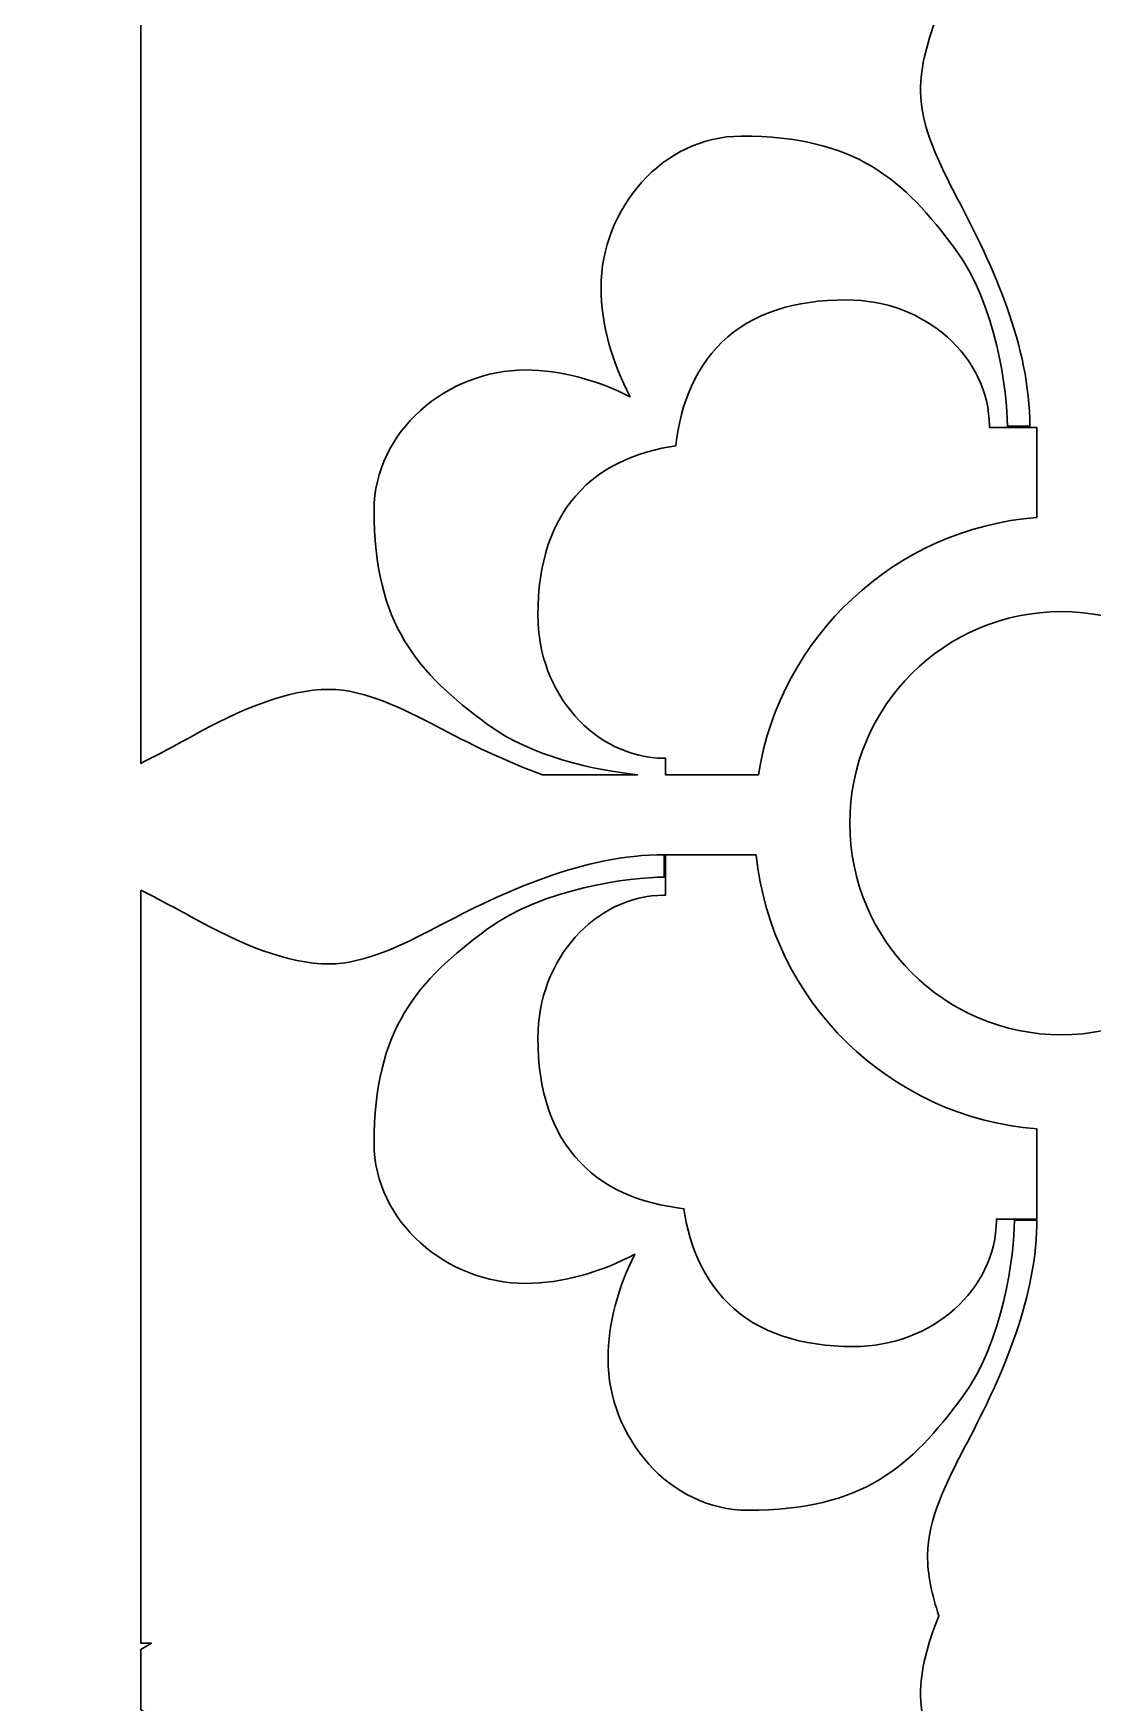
# Model space of a CAD drawing. Header units: centimetres. Extents: x 14.5 to 20.6, y -2.7 to 9.
# Drawn here: x 19.185 to 19.803, y 1.158 to 2.133 of the extents above; entities that cross this region are included whole.
import ezdxf

# ---------------------------------------------------------------- set-up
doc = ezdxf.new("R2010")
doc.units = ezdxf.units.CM
doc.header["$MEASUREMENT"] = 0
doc.layers.add('layer 1', color=7, linetype='Continuous')

msp = doc.modelspace()

# ---------------------------------------------------------------- linework, layer by layer
at = {"layer": 'layer 1', "color": 250, "lineweight": 30}
for points, knots in [([(14.53548, -2.70131), (14.53548, -2.70131), (14.53548, 9.00077), (14.53548, 9.00077), (14.53548, 9.00077), (14.53548, 9.00077), (20.59893, 9.00077), (20.59893, 9.00077), (20.59893, 9.00077), (20.59893, 9.00077), (20.59893, -2.70131), (20.59893, -2.70131), (20.59893, -2.70131), (20.59893, -2.70131), (14.53548, -2.70131), (14.53548, -2.70131)], [0, 0, 0, 0, 0.2, 0.2, 0.2, 0.2, 0.4, 0.4, 0.4, 0.4, 0.6, 0.6, 0.6, 0.6, 1, 1, 1, 1]), ([(19.24764, 2.56874), (19.24764, 2.56874), (19.24764, 1.70647), (19.24764, 1.70647), (19.24764, 1.70647), (19.25817, 1.71193), (19.268, 1.71718), (19.27659, 1.72184), (19.27659, 1.72184), (19.30602, 1.73821), (19.333, 1.74965), (19.35754, 1.74965), (19.35754, 1.74965), (19.37799, 1.74965), (19.40089, 1.73821), (19.4197, 1.72838), (19.4197, 1.72838), (19.43915, 1.71806), (19.46014, 1.70774), (19.48192, 1.69985), (19.48192, 1.69985), (19.48192, 1.69985), (19.53742, 1.69985), (19.53742, 1.69985), (19.53742, 1.69985), (19.51314, 1.70233), (19.47533, 1.71033), (19.44996, 1.72921), (19.44996, 1.72921), (19.40906, 1.75946), (19.38372, 1.78726), (19.38372, 1.85434), (19.38372, 1.85434), (19.38372, 1.90013), (19.42623, 1.93611), (19.47204, 1.93611), (19.47204, 1.93611), (19.49276, 1.93611), (19.51416, 1.93008), (19.53312, 1.92052), (19.53312, 1.92052), (19.52276, 1.94013), (19.51613, 1.96258), (19.51613, 1.98429), (19.51613, 1.98429), (19.51613, 2.0301), (19.55211, 2.07261), (19.59791, 2.07261), (19.59791, 2.07261), (19.66498, 2.07261), (19.69278, 2.04727), (19.72303, 2.00637), (19.72303, 2.00637), (19.74675, 1.97449), (19.7533, 1.92296), (19.7533, 1.90333), (19.7533, 1.90333), (19.7533, 1.90333), (19.76638, 1.90333), (19.76638, 1.90333), (19.76638, 1.90333), (19.76638, 1.94995), (19.74512, 1.99656), (19.72385, 2.03663), (19.72385, 2.03663), (19.71403, 2.05544), (19.70259, 2.07834), (19.70259, 2.09879), (19.70259, 2.09879), (19.70259, 2.11335), (19.70662, 2.12878), (19.71332, 2.14506), (19.71332, 2.14506), (19.7091, 2.1574), (19.70668, 2.16922), (19.70668, 2.18051), (19.70668, 2.18051), (19.70668, 2.20096), (19.71812, 2.22386), (19.72795, 2.24267), (19.72795, 2.24267), (19.74878, 2.28193), (19.7696, 2.32745), (19.77044, 2.37312), (19.77044, 2.37312), (19.77044, 2.37312), (19.77044, 2.37598), (19.77044, 2.37598), (19.77044, 2.37598), (19.77044, 2.37598), (19.75739, 2.37598), (19.75739, 2.37598), (19.75739, 2.37598), (19.75739, 2.35634), (19.75084, 2.30481), (19.72712, 2.27293), (19.72712, 2.27293), (19.69687, 2.23203), (19.66907, 2.20669), (19.602, 2.20669), (19.602, 2.20669), (19.5562, 2.20669), (19.52022, 2.2492), (19.52022, 2.29501), (19.52022, 2.29501), (19.52022, 2.31574), (19.52625, 2.33713), (19.53581, 2.35609), (19.53581, 2.35609), (19.5162, 2.34573), (19.49375, 2.33911), (19.47204, 2.33911), (19.47204, 2.33911), (19.42623, 2.33911), (19.38372, 2.37508), (19.38372, 2.42088), (19.38372, 2.42088), (19.38372, 2.48796), (19.40906, 2.51575), (19.44996, 2.54601), (19.44996, 2.54601), (19.48184, 2.56973), (19.53337, 2.57627), (19.553, 2.57627), (19.553, 2.57627), (19.553, 2.57627), (19.553, 2.58936), (19.553, 2.58936), (19.553, 2.58936), (19.50638, 2.58936), (19.45977, 2.56809), (19.4197, 2.54682), (19.4197, 2.54682), (19.40089, 2.53701), (19.37799, 2.52556), (19.35754, 2.52556), (19.35754, 2.52556), (19.333, 2.52556), (19.30602, 2.53701), (19.27659, 2.55337), (19.27659, 2.55337), (19.268, 2.55803), (19.25817, 2.56327), (19.24764, 2.56874)], [0, 0, 0, 0, 0.027027, 0.027027, 0.027027, 0.027027, 0.054054, 0.054054, 0.054054, 0.054054, 0.081081, 0.081081, 0.081081, 0.081081, 0.108108, 0.108108, 0.108108, 0.108108, 0.135135, 0.135135, 0.135135, 0.135135, 0.162162, 0.162162, 0.162162, 0.162162, 0.189189, 0.189189, 0.189189, 0.189189, 0.216216, 0.216216, 0.216216, 0.216216, 0.243243, 0.243243, 0.243243, 0.243243, 0.27027, 0.27027, 0.27027, 0.27027, 0.297297, 0.297297, 0.297297, 0.297297, 0.324324, 0.324324, 0.324324, 0.324324, 0.351351, 0.351351, 0.351351, 0.351351, 0.378378, 0.378378, 0.378378, 0.378378, 0.405405, 0.405405, 0.405405, 0.405405, 0.432432, 0.432432, 0.432432, 0.432432, 0.459459, 0.459459, 0.459459, 0.459459, 0.486486, 0.486486, 0.486486, 0.486486, 0.513514, 0.513514, 0.513514, 0.513514, 0.540541, 0.540541, 0.540541, 0.540541, 0.567568, 0.567568, 0.567568, 0.567568, 0.594595, 0.594595, 0.594595, 0.594595, 0.621622, 0.621622, 0.621622, 0.621622, 0.648649, 0.648649, 0.648649, 0.648649, 0.675676, 0.675676, 0.675676, 0.675676, 0.702703, 0.702703, 0.702703, 0.702703, 0.72973, 0.72973, 0.72973, 0.72973, 0.756757, 0.756757, 0.756757, 0.756757, 0.783784, 0.783784, 0.783784, 0.783784, 0.810811, 0.810811, 0.810811, 0.810811, 0.837838, 0.837838, 0.837838, 0.837838, 0.864865, 0.864865, 0.864865, 0.864865, 0.891892, 0.891892, 0.891892, 0.891892, 0.918919, 0.918919, 0.918919, 0.918919, 0.945946, 0.945946, 0.945946, 0.945946, 1, 1, 1, 1]), ([(19.55372, 1.69985), (19.55372, 1.69985), (19.60797, 1.69985), (19.60797, 1.69985), (19.60797, 1.69985), (19.62081, 1.78066), (19.68771, 1.84347), (19.77044, 1.85003), (19.77044, 1.85003), (19.77044, 1.85003), (19.77044, 1.90262), (19.77044, 1.90262), (19.77044, 1.90262), (19.77044, 1.90262), (19.74276, 1.90262), (19.74276, 1.90262), (19.74276, 1.90262), (19.74276, 1.90262), (19.74276, 1.90362), (19.74276, 1.90362), (19.74276, 1.90362), (19.74276, 1.90362), (19.74265, 1.90707), (19.74265, 1.90707), (19.74265, 1.90707), (19.74265, 1.90707), (19.74232, 1.91078), (19.74232, 1.91078), (19.74232, 1.91078), (19.74232, 1.91078), (19.74177, 1.91444), (19.74177, 1.91444), (19.74177, 1.91444), (19.74177, 1.91444), (19.74101, 1.91806), (19.74101, 1.91806), (19.74101, 1.91806), (19.74101, 1.91806), (19.74006, 1.92161), (19.74006, 1.92161), (19.74006, 1.92161), (19.74006, 1.92161), (19.73891, 1.9251), (19.73891, 1.9251), (19.73891, 1.9251), (19.73891, 1.9251), (19.73758, 1.92852), (19.73758, 1.92852), (19.73758, 1.92852), (19.73758, 1.92852), (19.73607, 1.93186), (19.73607, 1.93186), (19.73607, 1.93186), (19.73607, 1.93186), (19.73438, 1.93512), (19.73438, 1.93512), (19.73438, 1.93512), (19.73438, 1.93512), (19.73254, 1.93829), (19.73254, 1.93829), (19.73254, 1.93829), (19.73254, 1.93829), (19.73053, 1.94137), (19.73053, 1.94137), (19.73053, 1.94137), (19.73053, 1.94137), (19.72836, 1.94436), (19.72836, 1.94436), (19.72836, 1.94436), (19.72836, 1.94436), (19.72605, 1.94724), (19.72605, 1.94724), (19.72605, 1.94724), (19.72605, 1.94724), (19.72359, 1.95003), (19.72359, 1.95003), (19.72359, 1.95003), (19.72359, 1.95003), (19.72099, 1.9527), (19.72099, 1.9527), (19.72099, 1.9527), (19.72099, 1.9527), (19.71825, 1.95526), (19.71825, 1.95526), (19.71825, 1.95526), (19.71825, 1.95526), (19.71538, 1.95771), (19.71538, 1.95771), (19.71538, 1.95771), (19.71538, 1.95771), (19.71238, 1.96003), (19.71238, 1.96003), (19.71238, 1.96003), (19.71238, 1.96003), (19.70926, 1.96223), (19.70926, 1.96223), (19.70926, 1.96223), (19.70926, 1.96223), (19.70602, 1.9643), (19.70602, 1.9643), (19.70602, 1.9643), (19.70602, 1.9643), (19.70266, 1.96623), (19.70266, 1.96623), (19.70266, 1.96623), (19.70266, 1.96623), (19.69919, 1.96802), (19.69919, 1.96802), (19.69919, 1.96802), (19.69919, 1.96802), (19.6956, 1.96966), (19.6956, 1.96966), (19.6956, 1.96966), (19.6956, 1.96966), (19.69192, 1.97116), (19.69192, 1.97116), (19.69192, 1.97116), (19.69192, 1.97116), (19.68813, 1.9725), (19.68813, 1.9725), (19.68813, 1.9725), (19.68813, 1.9725), (19.68425, 1.97367), (19.68425, 1.97367), (19.68425, 1.97367), (19.68425, 1.97367), (19.68028, 1.97468), (19.68028, 1.97468), (19.68028, 1.97468), (19.68028, 1.97468), (19.67622, 1.97552), (19.67622, 1.97552), (19.67622, 1.97552), (19.67622, 1.97552), (19.67209, 1.97617), (19.67209, 1.97617), (19.67209, 1.97617), (19.67209, 1.97617), (19.66788, 1.97665), (19.66788, 1.97665), (19.66788, 1.97665), (19.66788, 1.97665), (19.6636, 1.97694), (19.6636, 1.97694), (19.6636, 1.97694), (19.6636, 1.97694), (19.65931, 1.97704), (19.65931, 1.97704), (19.65931, 1.97704), (19.65931, 1.97704), (19.65366, 1.97694), (19.65366, 1.97694), (19.65366, 1.97694), (19.65366, 1.97694), (19.64821, 1.97667), (19.64821, 1.97667), (19.64821, 1.97667), (19.64821, 1.97667), (19.6429, 1.97622), (19.6429, 1.97622), (19.6429, 1.97622), (19.6429, 1.97622), (19.63773, 1.97558), (19.63773, 1.97558), (19.63773, 1.97558), (19.63773, 1.97558), (19.63269, 1.97474), (19.63269, 1.97474), (19.63269, 1.97474), (19.63269, 1.97474), (19.62779, 1.97372), (19.62779, 1.97372), (19.62779, 1.97372), (19.62779, 1.97372), (19.62301, 1.9725), (19.62301, 1.9725), (19.62301, 1.9725), (19.62301, 1.9725), (19.61838, 1.97108), (19.61838, 1.97108), (19.61838, 1.97108), (19.61838, 1.97108), (19.61388, 1.96946), (19.61388, 1.96946), (19.61388, 1.96946), (19.61388, 1.96946), (19.60953, 1.96763), (19.60953, 1.96763), (19.60953, 1.96763), (19.60953, 1.96763), (19.60533, 1.9656), (19.60533, 1.9656), (19.60533, 1.9656), (19.60533, 1.9656), (19.60129, 1.96336), (19.60129, 1.96336), (19.60129, 1.96336), (19.60129, 1.96336), (19.59741, 1.96092), (19.59741, 1.96092), (19.59741, 1.96092), (19.59741, 1.96092), (19.5937, 1.95829), (19.5937, 1.95829), (19.5937, 1.95829), (19.5937, 1.95829), (19.59018, 1.95546), (19.59018, 1.95546), (19.59018, 1.95546), (19.59018, 1.95546), (19.58685, 1.95245), (19.58685, 1.95245), (19.58685, 1.95245), (19.58685, 1.95245), (19.5837, 1.94926), (19.5837, 1.94926), (19.5837, 1.94926), (19.5837, 1.94926), (19.58076, 1.94591), (19.58076, 1.94591), (19.58076, 1.94591), (19.58076, 1.94591), (19.57802, 1.94241), (19.57802, 1.94241), (19.57802, 1.94241), (19.57802, 1.94241), (19.57548, 1.93877), (19.57548, 1.93877), (19.57548, 1.93877), (19.57548, 1.93877), (19.57314, 1.935), (19.57314, 1.935), (19.57314, 1.935), (19.57314, 1.935), (19.57101, 1.93111), (19.57101, 1.93111), (19.57101, 1.93111), (19.57101, 1.93111), (19.56906, 1.92711), (19.56906, 1.92711), (19.56906, 1.92711), (19.56906, 1.92711), (19.56731, 1.92302), (19.56731, 1.92302), (19.56731, 1.92302), (19.56731, 1.92302), (19.56573, 1.91883), (19.56573, 1.91883), (19.56573, 1.91883), (19.56573, 1.91883), (19.56434, 1.91456), (19.56434, 1.91456), (19.56434, 1.91456), (19.56434, 1.91456), (19.56311, 1.9102), (19.56311, 1.9102), (19.56311, 1.9102), (19.56311, 1.9102), (19.56204, 1.90576), (19.56204, 1.90576), (19.56204, 1.90576), (19.56204, 1.90576), (19.56113, 1.90124), (19.56113, 1.90124), (19.56113, 1.90124), (19.56113, 1.90124), (19.56036, 1.89666), (19.56036, 1.89666), (19.56036, 1.89666), (19.56036, 1.89666), (19.55974, 1.89199), (19.55974, 1.89199), (19.55974, 1.89199), (19.55974, 1.89199), (19.55973, 1.89186), (19.55973, 1.89186), (19.55973, 1.89186), (19.55973, 1.89186), (19.55621, 1.8913), (19.55621, 1.8913), (19.55621, 1.8913), (19.55621, 1.8913), (19.55164, 1.89042), (19.55164, 1.89042), (19.55164, 1.89042), (19.55164, 1.89042), (19.54715, 1.88938), (19.54715, 1.88938), (19.54715, 1.88938), (19.54715, 1.88938), (19.54273, 1.88818), (19.54273, 1.88818), (19.54273, 1.88818), (19.54273, 1.88818), (19.5384, 1.88681), (19.5384, 1.88681), (19.5384, 1.88681), (19.5384, 1.88681), (19.53416, 1.88526), (19.53416, 1.88526), (19.53416, 1.88526), (19.53416, 1.88526), (19.53001, 1.88353), (19.53001, 1.88353), (19.53001, 1.88353), (19.53001, 1.88353), (19.52596, 1.8816), (19.52596, 1.8816), (19.52596, 1.8816), (19.52596, 1.8816), (19.52202, 1.87949), (19.52202, 1.87949), (19.52202, 1.87949), (19.52202, 1.87949), (19.5182, 1.87717), (19.5182, 1.87717), (19.5182, 1.87717), (19.5182, 1.87717), (19.5145, 1.87464), (19.5145, 1.87464), (19.5145, 1.87464), (19.5145, 1.87464), (19.51095, 1.87191), (19.51095, 1.87191), (19.51095, 1.87191), (19.51095, 1.87191), (19.50754, 1.86897), (19.50754, 1.86897), (19.50754, 1.86897), (19.50754, 1.86897), (19.50431, 1.86583), (19.50431, 1.86583), (19.50431, 1.86583), (19.50431, 1.86583), (19.50125, 1.8625), (19.50125, 1.8625), (19.50125, 1.8625), (19.50125, 1.8625), (19.49837, 1.85897), (19.49837, 1.85897), (19.49837, 1.85897), (19.49837, 1.85897), (19.49569, 1.85525), (19.49569, 1.85525), (19.49569, 1.85525), (19.49569, 1.85525), (19.49321, 1.85135), (19.49321, 1.85135), (19.49321, 1.85135), (19.49321, 1.85135), (19.49093, 1.84729), (19.49093, 1.84729), (19.49093, 1.84729), (19.49093, 1.84729), (19.48886, 1.84307), (19.48886, 1.84307), (19.48886, 1.84307), (19.48886, 1.84307), (19.487, 1.83869), (19.487, 1.83869), (19.487, 1.83869), (19.487, 1.83869), (19.48535, 1.83417), (19.48535, 1.83417), (19.48535, 1.83417), (19.48535, 1.83417), (19.48391, 1.82951), (19.48391, 1.82951), (19.48391, 1.82951), (19.48391, 1.82951), (19.48267, 1.8247), (19.48267, 1.8247), (19.48267, 1.8247), (19.48267, 1.8247), (19.48162, 1.81976), (19.48162, 1.81976), (19.48162, 1.81976), (19.48162, 1.81976), (19.48078, 1.81469), (19.48078, 1.81469), (19.48078, 1.81469), (19.48078, 1.81469), (19.48013, 1.80948), (19.48013, 1.80948), (19.48013, 1.80948), (19.48013, 1.80948), (19.47966, 1.80412), (19.47966, 1.80412), (19.47966, 1.80412), (19.47966, 1.80412), (19.47939, 1.79863), (19.47939, 1.79863), (19.47939, 1.79863), (19.47939, 1.79863), (19.4793, 1.79293), (19.4793, 1.79293), (19.4793, 1.79293), (19.4793, 1.79293), (19.47939, 1.78865), (19.47939, 1.78865), (19.47939, 1.78865), (19.47939, 1.78865), (19.47968, 1.78437), (19.47968, 1.78437), (19.47968, 1.78437), (19.47968, 1.78437), (19.48015, 1.78016), (19.48015, 1.78016), (19.48015, 1.78016), (19.48015, 1.78016), (19.48081, 1.77602), (19.48081, 1.77602), (19.48081, 1.77602), (19.48081, 1.77602), (19.48165, 1.77196), (19.48165, 1.77196), (19.48165, 1.77196), (19.48165, 1.77196), (19.48266, 1.76799), (19.48266, 1.76799), (19.48266, 1.76799), (19.48266, 1.76799), (19.48383, 1.76411), (19.48383, 1.76411), (19.48383, 1.76411), (19.48383, 1.76411), (19.48517, 1.76032), (19.48517, 1.76032), (19.48517, 1.76032), (19.48517, 1.76032), (19.48666, 1.75664), (19.48666, 1.75664), (19.48666, 1.75664), (19.48666, 1.75664), (19.48831, 1.75306), (19.48831, 1.75306), (19.48831, 1.75306), (19.48831, 1.75306), (19.4901, 1.74959), (19.4901, 1.74959), (19.4901, 1.74959), (19.4901, 1.74959), (19.49203, 1.74622), (19.49203, 1.74622), (19.49203, 1.74622), (19.49203, 1.74622), (19.4941, 1.74298), (19.4941, 1.74298), (19.4941, 1.74298), (19.4941, 1.74298), (19.4963, 1.73985), (19.4963, 1.73985), (19.4963, 1.73985), (19.4963, 1.73985), (19.49862, 1.73685), (19.49862, 1.73685), (19.49862, 1.73685), (19.49862, 1.73685), (19.50107, 1.73399), (19.50107, 1.73399), (19.50107, 1.73399), (19.50107, 1.73399), (19.50362, 1.73125), (19.50362, 1.73125), (19.50362, 1.73125), (19.50362, 1.73125), (19.5063, 1.72865), (19.5063, 1.72865), (19.5063, 1.72865), (19.5063, 1.72865), (19.50908, 1.72619), (19.50908, 1.72619), (19.50908, 1.72619), (19.50908, 1.72619), (19.51197, 1.72387), (19.51197, 1.72387), (19.51197, 1.72387), (19.51197, 1.72387), (19.51495, 1.72171), (19.51495, 1.72171), (19.51495, 1.72171), (19.51495, 1.72171), (19.51804, 1.7197), (19.51804, 1.7197), (19.51804, 1.7197), (19.51804, 1.7197), (19.52121, 1.71785), (19.52121, 1.71785), (19.52121, 1.71785), (19.52121, 1.71785), (19.52447, 1.71617), (19.52447, 1.71617), (19.52447, 1.71617), (19.52447, 1.71617), (19.5278, 1.71466), (19.5278, 1.71466), (19.5278, 1.71466), (19.5278, 1.71466), (19.53122, 1.71332), (19.53122, 1.71332), (19.53122, 1.71332), (19.53122, 1.71332), (19.53472, 1.71217), (19.53472, 1.71217), (19.53472, 1.71217), (19.53472, 1.71217), (19.53827, 1.71122), (19.53827, 1.71122), (19.53827, 1.71122), (19.53827, 1.71122), (19.54189, 1.71046), (19.54189, 1.71046), (19.54189, 1.71046), (19.54189, 1.71046), (19.54556, 1.70992), (19.54556, 1.70992), (19.54556, 1.70992), (19.54556, 1.70992), (19.54926, 1.70958), (19.54926, 1.70958), (19.54926, 1.70958), (19.54926, 1.70958), (19.55272, 1.70948), (19.55272, 1.70948), (19.55272, 1.70948), (19.55272, 1.70948), (19.55372, 1.70948), (19.55372, 1.70948), (19.55372, 1.70948), (19.55372, 1.70948), (19.55372, 1.69985), (19.55372, 1.69985)], [0, 0, 0, 0, 0.007463, 0.007463, 0.007463, 0.007463, 0.014925, 0.014925, 0.014925, 0.014925, 0.022388, 0.022388, 0.022388, 0.022388, 0.029851, 0.029851, 0.029851, 0.029851, 0.037313, 0.037313, 0.037313, 0.037313, 0.044776, 0.044776, 0.044776, 0.044776, 0.052239, 0.052239, 0.052239, 0.052239, 0.059701, 0.059701, 0.059701, 0.059701, 0.067164, 0.067164, 0.067164, 0.067164, 0.074627, 0.074627, 0.074627, 0.074627, 0.08209, 0.08209, 0.08209, 0.08209, 0.089552, 0.089552, 0.089552, 0.089552, 0.097015, 0.097015, 0.097015, 0.097015, 0.104478, 0.104478, 0.104478, 0.104478, 0.11194, 0.11194, 0.11194, 0.11194, 0.119403, 0.119403, 0.119403, 0.119403, 0.126866, 0.126866, 0.126866, 0.126866, 0.134328, 0.134328, 0.134328, 0.134328, 0.141791, 0.141791, 0.141791, 0.141791, 0.149254, 0.149254, 0.149254, 0.149254, 0.156716, 0.156716, 0.156716, 0.156716, 0.164179, 0.164179, 0.164179, 0.164179, 0.171642, 0.171642, 0.171642, 0.171642, 0.179104, 0.179104, 0.179104, 0.179104, 0.186567, 0.186567, 0.186567, 0.186567, 0.19403, 0.19403, 0.19403, 0.19403, 0.201493, 0.201493, 0.201493, 0.201493, 0.208955, 0.208955, 0.208955, 0.208955, 0.216418, 0.216418, 0.216418, 0.216418, 0.223881, 0.223881, 0.223881, 0.223881, 0.231343, 0.231343, 0.231343, 0.231343, 0.238806, 0.238806, 0.238806, 0.238806, 0.246269, 0.246269, 0.246269, 0.246269, 0.253731, 0.253731, 0.253731, 0.253731, 0.261194, 0.261194, 0.261194, 0.261194, 0.268657, 0.268657, 0.268657, 0.268657, 0.276119, 0.276119, 0.276119, 0.276119, 0.283582, 0.283582, 0.283582, 0.283582, 0.291045, 0.291045, 0.291045, 0.291045, 0.298507, 0.298507, 0.298507, 0.298507, 0.30597, 0.30597, 0.30597, 0.30597, 0.313433, 0.313433, 0.313433, 0.313433, 0.320896, 0.320896, 0.320896, 0.320896, 0.328358, 0.328358, 0.328358, 0.328358, 0.335821, 0.335821, 0.335821, 0.335821, 0.343284, 0.343284, 0.343284, 0.343284, 0.350746, 0.350746, 0.350746, 0.350746, 0.358209, 0.358209, 0.358209, 0.358209, 0.365672, 0.365672, 0.365672, 0.365672, 0.373134, 0.373134, 0.373134, 0.373134, 0.380597, 0.380597, 0.380597, 0.380597, 0.38806, 0.38806, 0.38806, 0.38806, 0.395522, 0.395522, 0.395522, 0.395522, 0.402985, 0.402985, 0.402985, 0.402985, 0.410448, 0.410448, 0.410448, 0.410448, 0.41791, 0.41791, 0.41791, 0.41791, 0.425373, 0.425373, 0.425373, 0.425373, 0.432836, 0.432836, 0.432836, 0.432836, 0.440299, 0.440299, 0.440299, 0.440299, 0.447761, 0.447761, 0.447761, 0.447761, 0.455224, 0.455224, 0.455224, 0.455224, 0.462687, 0.462687, 0.462687, 0.462687, 0.470149, 0.470149, 0.470149, 0.470149, 0.477612, 0.477612, 0.477612, 0.477612, 0.485075, 0.485075, 0.485075, 0.485075, 0.492537, 0.492537, 0.492537, 0.492537, 0.5, 0.5, 0.5, 0.5, 0.507463, 0.507463, 0.507463, 0.507463, 0.514925, 0.514925, 0.514925, 0.514925, 0.522388, 0.522388, 0.522388, 0.522388, 0.529851, 0.529851, 0.529851, 0.529851, 0.537313, 0.537313, 0.537313, 0.537313, 0.544776, 0.544776, 0.544776, 0.544776, 0.552239, 0.552239, 0.552239, 0.552239, 0.559701, 0.559701, 0.559701, 0.559701, 0.567164, 0.567164, 0.567164, 0.567164, 0.574627, 0.574627, 0.574627, 0.574627, 0.58209, 0.58209, 0.58209, 0.58209, 0.589552, 0.589552, 0.589552, 0.589552, 0.597015, 0.597015, 0.597015, 0.597015, 0.604478, 0.604478, 0.604478, 0.604478, 0.61194, 0.61194, 0.61194, 0.61194, 0.619403, 0.619403, 0.619403, 0.619403, 0.626866, 0.626866, 0.626866, 0.626866, 0.634328, 0.634328, 0.634328, 0.634328, 0.641791, 0.641791, 0.641791, 0.641791, 0.649254, 0.649254, 0.649254, 0.649254, 0.656716, 0.656716, 0.656716, 0.656716, 0.664179, 0.664179, 0.664179, 0.664179, 0.671642, 0.671642, 0.671642, 0.671642, 0.679104, 0.679104, 0.679104, 0.679104, 0.686567, 0.686567, 0.686567, 0.686567, 0.69403, 0.69403, 0.69403, 0.69403, 0.701493, 0.701493, 0.701493, 0.701493, 0.708955, 0.708955, 0.708955, 0.708955, 0.716418, 0.716418, 0.716418, 0.716418, 0.723881, 0.723881, 0.723881, 0.723881, 0.731343, 0.731343, 0.731343, 0.731343, 0.738806, 0.738806, 0.738806, 0.738806, 0.746269, 0.746269, 0.746269, 0.746269, 0.753731, 0.753731, 0.753731, 0.753731, 0.761194, 0.761194, 0.761194, 0.761194, 0.768657, 0.768657, 0.768657, 0.768657, 0.776119, 0.776119, 0.776119, 0.776119, 0.783582, 0.783582, 0.783582, 0.783582, 0.791045, 0.791045, 0.791045, 0.791045, 0.798507, 0.798507, 0.798507, 0.798507, 0.80597, 0.80597, 0.80597, 0.80597, 0.813433, 0.813433, 0.813433, 0.813433, 0.820896, 0.820896, 0.820896, 0.820896, 0.828358, 0.828358, 0.828358, 0.828358, 0.835821, 0.835821, 0.835821, 0.835821, 0.843284, 0.843284, 0.843284, 0.843284, 0.850746, 0.850746, 0.850746, 0.850746, 0.858209, 0.858209, 0.858209, 0.858209, 0.865672, 0.865672, 0.865672, 0.865672, 0.873134, 0.873134, 0.873134, 0.873134, 0.880597, 0.880597, 0.880597, 0.880597, 0.88806, 0.88806, 0.88806, 0.88806, 0.895522, 0.895522, 0.895522, 0.895522, 0.902985, 0.902985, 0.902985, 0.902985, 0.910448, 0.910448, 0.910448, 0.910448, 0.91791, 0.91791, 0.91791, 0.91791, 0.925373, 0.925373, 0.925373, 0.925373, 0.932836, 0.932836, 0.932836, 0.932836, 0.940299, 0.940299, 0.940299, 0.940299, 0.947761, 0.947761, 0.947761, 0.947761, 0.955224, 0.955224, 0.955224, 0.955224, 0.962687, 0.962687, 0.962687, 0.962687, 0.970149, 0.970149, 0.970149, 0.970149, 0.977612, 0.977612, 0.977612, 0.977612, 0.985075, 0.985075, 0.985075, 0.985075, 1, 1, 1, 1]), ([(19.66127, 1.67155), (19.66127, 1.73975), (19.71658, 1.79506), (19.78478, 1.79506), (19.78478, 1.79506), (19.85298, 1.79506), (19.90829, 1.73975), (19.90829, 1.67155), (19.90829, 1.67155), (19.90829, 1.60335), (19.85298, 1.54804), (19.78478, 1.54804), (19.78478, 1.54804), (19.71658, 1.54804), (19.66127, 1.60335), (19.66127, 1.67155)], [0, 0, 0, 0, 0.2, 0.2, 0.2, 0.2, 0.4, 0.4, 0.4, 0.4, 0.6, 0.6, 0.6, 0.6, 1, 1, 1, 1]), ([(19.24764, 1.63253), (19.24764, 1.63253), (19.24764, 1.19283), (19.24764, 1.19283), (19.24764, 1.19283), (19.24764, 1.19283), (19.25372, 1.19283), (19.25372, 1.19283), (19.25372, 1.19283), (19.25372, 1.19283), (19.24764, 1.18927), (19.24764, 1.18927), (19.24764, 1.18927), (19.24764, 1.18927), (19.24764, 1.15392), (19.24764, 1.15392), (19.24764, 1.15392), (19.24764, 1.15392), (19.25372, 1.15055), (19.25372, 1.15055), (19.25372, 1.15055), (19.25372, 1.15055), (19.24764, 1.15055), (19.24764, 1.15055), (19.24764, 1.15055), (19.24764, 1.15055), (19.24764, 0.77027), (19.24764, 0.77027), (19.24764, 0.77027), (19.25817, 0.77573), (19.268, 0.78098), (19.27659, 0.78564), (19.27659, 0.78564), (19.30602, 0.802), (19.333, 0.81344), (19.35754, 0.81344), (19.35754, 0.81344), (19.37799, 0.81344), (19.40089, 0.802), (19.4197, 0.79218), (19.4197, 0.79218), (19.43915, 0.78185), (19.46014, 0.77153), (19.48192, 0.76365), (19.48192, 0.76365), (19.48192, 0.76365), (19.53742, 0.76365), (19.53742, 0.76365), (19.53742, 0.76365), (19.51314, 0.76613), (19.47533, 0.77413), (19.44996, 0.793), (19.44996, 0.793), (19.40906, 0.82326), (19.38372, 0.85106), (19.38372, 0.91813), (19.38372, 0.91813), (19.38372, 0.96393), (19.42623, 0.9999), (19.47204, 0.9999), (19.47204, 0.9999), (19.49276, 0.9999), (19.51416, 0.99387), (19.53312, 0.98431), (19.53312, 0.98431), (19.52276, 1.00392), (19.51613, 1.02637), (19.51613, 1.04808), (19.51613, 1.04808), (19.51613, 1.09389), (19.55211, 1.13641), (19.59791, 1.13641), (19.59791, 1.13641), (19.66498, 1.13641), (19.69278, 1.11106), (19.72303, 1.07017), (19.72303, 1.07017), (19.74675, 1.03828), (19.7533, 0.98675), (19.7533, 0.96712), (19.7533, 0.96712), (19.7533, 0.96712), (19.76638, 0.96712), (19.76638, 0.96712), (19.76638, 0.96712), (19.76638, 1.01375), (19.74512, 1.06035), (19.72385, 1.10042), (19.72385, 1.10042), (19.71403, 1.11923), (19.70259, 1.14214), (19.70259, 1.16258), (19.70259, 1.16258), (19.70259, 1.17715), (19.70662, 1.19257), (19.71332, 1.20886), (19.71332, 1.20886), (19.7091, 1.22119), (19.70668, 1.23301), (19.70668, 1.24431), (19.70668, 1.24431), (19.70668, 1.26475), (19.71812, 1.28766), (19.72795, 1.30647), (19.72795, 1.30647), (19.74878, 1.34572), (19.7696, 1.39125), (19.77044, 1.43692), (19.77044, 1.43692), (19.77044, 1.43692), (19.77044, 1.43977), (19.77044, 1.43977), (19.77044, 1.43977), (19.77044, 1.43977), (19.75739, 1.43977), (19.75739, 1.43977), (19.75739, 1.43977), (19.75739, 1.42014), (19.75084, 1.36861), (19.72712, 1.33672), (19.72712, 1.33672), (19.69687, 1.29583), (19.66907, 1.27048), (19.602, 1.27048), (19.602, 1.27048), (19.5562, 1.27048), (19.52022, 1.313), (19.52022, 1.35881), (19.52022, 1.35881), (19.52022, 1.37953), (19.52625, 1.40093), (19.53581, 1.41988), (19.53581, 1.41988), (19.5162, 1.40952), (19.49375, 1.4029), (19.47204, 1.4029), (19.47204, 1.4029), (19.42623, 1.4029), (19.38372, 1.43888), (19.38372, 1.48467), (19.38372, 1.48467), (19.38372, 1.55175), (19.40906, 1.57954), (19.44996, 1.6098), (19.44996, 1.6098), (19.48184, 1.63352), (19.53337, 1.64007), (19.553, 1.64007), (19.553, 1.64007), (19.553, 1.64007), (19.553, 1.65315), (19.553, 1.65315), (19.553, 1.65315), (19.50638, 1.65315), (19.45977, 1.63188), (19.4197, 1.61062), (19.4197, 1.61062), (19.40089, 1.6008), (19.37799, 1.58936), (19.35754, 1.58936), (19.35754, 1.58936), (19.333, 1.58936), (19.30602, 1.6008), (19.27659, 1.61717), (19.27659, 1.61717), (19.268, 1.62182), (19.25817, 1.62707), (19.24764, 1.63253)], [0, 0, 0, 0, 0.023256, 0.023256, 0.023256, 0.023256, 0.046512, 0.046512, 0.046512, 0.046512, 0.069767, 0.069767, 0.069767, 0.069767, 0.093023, 0.093023, 0.093023, 0.093023, 0.116279, 0.116279, 0.116279, 0.116279, 0.139535, 0.139535, 0.139535, 0.139535, 0.162791, 0.162791, 0.162791, 0.162791, 0.186047, 0.186047, 0.186047, 0.186047, 0.209302, 0.209302, 0.209302, 0.209302, 0.232558, 0.232558, 0.232558, 0.232558, 0.255814, 0.255814, 0.255814, 0.255814, 0.27907, 0.27907, 0.27907, 0.27907, 0.302326, 0.302326, 0.302326, 0.302326, 0.325581, 0.325581, 0.325581, 0.325581, 0.348837, 0.348837, 0.348837, 0.348837, 0.372093, 0.372093, 0.372093, 0.372093, 0.395349, 0.395349, 0.395349, 0.395349, 0.418605, 0.418605, 0.418605, 0.418605, 0.44186, 0.44186, 0.44186, 0.44186, 0.465116, 0.465116, 0.465116, 0.465116, 0.488372, 0.488372, 0.488372, 0.488372, 0.511628, 0.511628, 0.511628, 0.511628, 0.534884, 0.534884, 0.534884, 0.534884, 0.55814, 0.55814, 0.55814, 0.55814, 0.581395, 0.581395, 0.581395, 0.581395, 0.604651, 0.604651, 0.604651, 0.604651, 0.627907, 0.627907, 0.627907, 0.627907, 0.651163, 0.651163, 0.651163, 0.651163, 0.674419, 0.674419, 0.674419, 0.674419, 0.697674, 0.697674, 0.697674, 0.697674, 0.72093, 0.72093, 0.72093, 0.72093, 0.744186, 0.744186, 0.744186, 0.744186, 0.767442, 0.767442, 0.767442, 0.767442, 0.790698, 0.790698, 0.790698, 0.790698, 0.813953, 0.813953, 0.813953, 0.813953, 0.837209, 0.837209, 0.837209, 0.837209, 0.860465, 0.860465, 0.860465, 0.860465, 0.883721, 0.883721, 0.883721, 0.883721, 0.906977, 0.906977, 0.906977, 0.906977, 0.930233, 0.930233, 0.930233, 0.930233, 0.953488, 0.953488, 0.953488, 0.953488, 1, 1, 1, 1]), ([(19.60667, 1.65315), (19.60667, 1.65315), (19.55372, 1.65315), (19.55372, 1.65315), (19.55372, 1.65315), (19.55372, 1.65315), (19.55372, 1.62952), (19.55372, 1.62952), (19.55372, 1.62952), (19.55372, 1.62952), (19.55271, 1.62952), (19.55271, 1.62952), (19.55271, 1.62952), (19.55271, 1.62952), (19.54926, 1.62942), (19.54926, 1.62942), (19.54926, 1.62942), (19.54926, 1.62942), (19.54555, 1.62908), (19.54555, 1.62908), (19.54555, 1.62908), (19.54555, 1.62908), (19.54189, 1.62853), (19.54189, 1.62853), (19.54189, 1.62853), (19.54189, 1.62853), (19.53827, 1.62778), (19.53827, 1.62778), (19.53827, 1.62778), (19.53827, 1.62778), (19.53472, 1.62682), (19.53472, 1.62682), (19.53472, 1.62682), (19.53472, 1.62682), (19.53123, 1.62568), (19.53123, 1.62568), (19.53123, 1.62568), (19.53123, 1.62568), (19.52781, 1.62435), (19.52781, 1.62435), (19.52781, 1.62435), (19.52781, 1.62435), (19.52447, 1.62284), (19.52447, 1.62284), (19.52447, 1.62284), (19.52447, 1.62284), (19.52121, 1.62115), (19.52121, 1.62115), (19.52121, 1.62115), (19.52121, 1.62115), (19.51804, 1.6193), (19.51804, 1.6193), (19.51804, 1.6193), (19.51804, 1.6193), (19.51496, 1.6173), (19.51496, 1.6173), (19.51496, 1.6173), (19.51496, 1.6173), (19.51197, 1.61513), (19.51197, 1.61513), (19.51197, 1.61513), (19.51197, 1.61513), (19.50908, 1.61282), (19.50908, 1.61282), (19.50908, 1.61282), (19.50908, 1.61282), (19.5063, 1.61036), (19.5063, 1.61036), (19.5063, 1.61036), (19.5063, 1.61036), (19.50363, 1.60775), (19.50363, 1.60775), (19.50363, 1.60775), (19.50363, 1.60775), (19.50107, 1.60502), (19.50107, 1.60502), (19.50107, 1.60502), (19.50107, 1.60502), (19.49862, 1.60215), (19.49862, 1.60215), (19.49862, 1.60215), (19.49862, 1.60215), (19.4963, 1.59915), (19.4963, 1.59915), (19.4963, 1.59915), (19.4963, 1.59915), (19.4941, 1.59603), (19.4941, 1.59603), (19.4941, 1.59603), (19.4941, 1.59603), (19.49203, 1.59278), (19.49203, 1.59278), (19.49203, 1.59278), (19.49203, 1.59278), (19.4901, 1.58942), (19.4901, 1.58942), (19.4901, 1.58942), (19.4901, 1.58942), (19.48831, 1.58595), (19.48831, 1.58595), (19.48831, 1.58595), (19.48831, 1.58595), (19.48666, 1.58237), (19.48666, 1.58237), (19.48666, 1.58237), (19.48666, 1.58237), (19.48517, 1.57868), (19.48517, 1.57868), (19.48517, 1.57868), (19.48517, 1.57868), (19.48383, 1.5749), (19.48383, 1.5749), (19.48383, 1.5749), (19.48383, 1.5749), (19.48266, 1.57102), (19.48266, 1.57102), (19.48266, 1.57102), (19.48266, 1.57102), (19.48165, 1.56704), (19.48165, 1.56704), (19.48165, 1.56704), (19.48165, 1.56704), (19.48081, 1.56299), (19.48081, 1.56299), (19.48081, 1.56299), (19.48081, 1.56299), (19.48015, 1.55885), (19.48015, 1.55885), (19.48015, 1.55885), (19.48015, 1.55885), (19.47968, 1.55464), (19.47968, 1.55464), (19.47968, 1.55464), (19.47968, 1.55464), (19.47939, 1.55036), (19.47939, 1.55036), (19.47939, 1.55036), (19.47939, 1.55036), (19.4793, 1.54608), (19.4793, 1.54608), (19.4793, 1.54608), (19.4793, 1.54608), (19.47939, 1.54043), (19.47939, 1.54043), (19.47939, 1.54043), (19.47939, 1.54043), (19.47966, 1.53498), (19.47966, 1.53498), (19.47966, 1.53498), (19.47966, 1.53498), (19.48011, 1.52967), (19.48011, 1.52967), (19.48011, 1.52967), (19.48011, 1.52967), (19.48075, 1.5245), (19.48075, 1.5245), (19.48075, 1.5245), (19.48075, 1.5245), (19.48158, 1.51946), (19.48158, 1.51946), (19.48158, 1.51946), (19.48158, 1.51946), (19.48261, 1.51455), (19.48261, 1.51455), (19.48261, 1.51455), (19.48261, 1.51455), (19.48383, 1.50978), (19.48383, 1.50978), (19.48383, 1.50978), (19.48383, 1.50978), (19.48525, 1.50515), (19.48525, 1.50515), (19.48525, 1.50515), (19.48525, 1.50515), (19.48687, 1.50065), (19.48687, 1.50065), (19.48687, 1.50065), (19.48687, 1.50065), (19.4887, 1.4963), (19.4887, 1.4963), (19.4887, 1.4963), (19.4887, 1.4963), (19.49073, 1.4921), (19.49073, 1.4921), (19.49073, 1.4921), (19.49073, 1.4921), (19.49296, 1.48806), (19.49296, 1.48806), (19.49296, 1.48806), (19.49296, 1.48806), (19.4954, 1.48418), (19.4954, 1.48418), (19.4954, 1.48418), (19.4954, 1.48418), (19.49804, 1.48047), (19.49804, 1.48047), (19.49804, 1.48047), (19.49804, 1.48047), (19.50087, 1.47694), (19.50087, 1.47694), (19.50087, 1.47694), (19.50087, 1.47694), (19.50388, 1.47361), (19.50388, 1.47361), (19.50388, 1.47361), (19.50388, 1.47361), (19.50706, 1.47047), (19.50706, 1.47047), (19.50706, 1.47047), (19.50706, 1.47047), (19.51042, 1.46753), (19.51042, 1.46753), (19.51042, 1.46753), (19.51042, 1.46753), (19.51392, 1.46479), (19.51392, 1.46479), (19.51392, 1.46479), (19.51392, 1.46479), (19.51756, 1.46225), (19.51756, 1.46225), (19.51756, 1.46225), (19.51756, 1.46225), (19.52133, 1.45991), (19.52133, 1.45991), (19.52133, 1.45991), (19.52133, 1.45991), (19.52522, 1.45777), (19.52522, 1.45777), (19.52522, 1.45777), (19.52522, 1.45777), (19.52921, 1.45583), (19.52921, 1.45583), (19.52921, 1.45583), (19.52921, 1.45583), (19.53331, 1.45408), (19.53331, 1.45408), (19.53331, 1.45408), (19.53331, 1.45408), (19.53749, 1.4525), (19.53749, 1.4525), (19.53749, 1.4525), (19.53749, 1.4525), (19.54177, 1.4511), (19.54177, 1.4511), (19.54177, 1.4511), (19.54177, 1.4511), (19.54613, 1.44987), (19.54613, 1.44987), (19.54613, 1.44987), (19.54613, 1.44987), (19.55057, 1.44881), (19.55057, 1.44881), (19.55057, 1.44881), (19.55057, 1.44881), (19.55508, 1.44789), (19.55508, 1.44789), (19.55508, 1.44789), (19.55508, 1.44789), (19.55967, 1.44713), (19.55967, 1.44713), (19.55967, 1.44713), (19.55967, 1.44713), (19.56433, 1.44651), (19.56433, 1.44651), (19.56433, 1.44651), (19.56433, 1.44651), (19.56447, 1.44649), (19.56447, 1.44649), (19.56447, 1.44649), (19.56447, 1.44649), (19.56502, 1.44298), (19.56502, 1.44298), (19.56502, 1.44298), (19.56502, 1.44298), (19.56591, 1.43841), (19.56591, 1.43841), (19.56591, 1.43841), (19.56591, 1.43841), (19.56694, 1.43391), (19.56694, 1.43391), (19.56694, 1.43391), (19.56694, 1.43391), (19.56815, 1.4295), (19.56815, 1.4295), (19.56815, 1.4295), (19.56815, 1.4295), (19.56952, 1.42517), (19.56952, 1.42517), (19.56952, 1.42517), (19.56952, 1.42517), (19.57107, 1.42093), (19.57107, 1.42093), (19.57107, 1.42093), (19.57107, 1.42093), (19.5728, 1.41678), (19.5728, 1.41678), (19.5728, 1.41678), (19.5728, 1.41678), (19.57472, 1.41273), (19.57472, 1.41273), (19.57472, 1.41273), (19.57472, 1.41273), (19.57684, 1.40879), (19.57684, 1.40879), (19.57684, 1.40879), (19.57684, 1.40879), (19.57916, 1.40496), (19.57916, 1.40496), (19.57916, 1.40496), (19.57916, 1.40496), (19.58168, 1.40127), (19.58168, 1.40127), (19.58168, 1.40127), (19.58168, 1.40127), (19.58442, 1.39771), (19.58442, 1.39771), (19.58442, 1.39771), (19.58442, 1.39771), (19.58736, 1.39431), (19.58736, 1.39431), (19.58736, 1.39431), (19.58736, 1.39431), (19.5905, 1.39107), (19.5905, 1.39107), (19.5905, 1.39107), (19.5905, 1.39107), (19.59383, 1.38801), (19.59383, 1.38801), (19.59383, 1.38801), (19.59383, 1.38801), (19.59736, 1.38514), (19.59736, 1.38514), (19.59736, 1.38514), (19.59736, 1.38514), (19.60108, 1.38245), (19.60108, 1.38245), (19.60108, 1.38245), (19.60108, 1.38245), (19.60497, 1.37997), (19.60497, 1.37997), (19.60497, 1.37997), (19.60497, 1.37997), (19.60903, 1.3777), (19.60903, 1.3777), (19.60903, 1.3777), (19.60903, 1.3777), (19.61326, 1.37563), (19.61326, 1.37563), (19.61326, 1.37563), (19.61326, 1.37563), (19.61763, 1.37377), (19.61763, 1.37377), (19.61763, 1.37377), (19.61763, 1.37377), (19.62216, 1.37212), (19.62216, 1.37212), (19.62216, 1.37212), (19.62216, 1.37212), (19.62682, 1.37067), (19.62682, 1.37067), (19.62682, 1.37067), (19.62682, 1.37067), (19.63162, 1.36943), (19.63162, 1.36943), (19.63162, 1.36943), (19.63162, 1.36943), (19.63657, 1.36839), (19.63657, 1.36839), (19.63657, 1.36839), (19.63657, 1.36839), (19.64164, 1.36755), (19.64164, 1.36755), (19.64164, 1.36755), (19.64164, 1.36755), (19.64685, 1.36689), (19.64685, 1.36689), (19.64685, 1.36689), (19.64685, 1.36689), (19.65221, 1.36643), (19.65221, 1.36643), (19.65221, 1.36643), (19.65221, 1.36643), (19.6577, 1.36615), (19.6577, 1.36615), (19.6577, 1.36615), (19.6577, 1.36615), (19.6634, 1.36606), (19.6634, 1.36606), (19.6634, 1.36606), (19.6634, 1.36606), (19.66768, 1.36616), (19.66768, 1.36616), (19.66768, 1.36616), (19.66768, 1.36616), (19.67196, 1.36645), (19.67196, 1.36645), (19.67196, 1.36645), (19.67196, 1.36645), (19.67617, 1.36692), (19.67617, 1.36692), (19.67617, 1.36692), (19.67617, 1.36692), (19.68031, 1.36758), (19.68031, 1.36758), (19.68031, 1.36758), (19.68031, 1.36758), (19.68436, 1.36841), (19.68436, 1.36841), (19.68436, 1.36841), (19.68436, 1.36841), (19.68834, 1.36942), (19.68834, 1.36942), (19.68834, 1.36942), (19.68834, 1.36942), (19.69222, 1.3706), (19.69222, 1.3706), (19.69222, 1.3706), (19.69222, 1.3706), (19.69601, 1.37194), (19.69601, 1.37194), (19.69601, 1.37194), (19.69601, 1.37194), (19.69969, 1.37343), (19.69969, 1.37343), (19.69969, 1.37343), (19.69969, 1.37343), (19.70327, 1.37507), (19.70327, 1.37507), (19.70327, 1.37507), (19.70327, 1.37507), (19.70674, 1.37686), (19.70674, 1.37686), (19.70674, 1.37686), (19.70674, 1.37686), (19.7101, 1.3788), (19.7101, 1.3788), (19.7101, 1.3788), (19.7101, 1.3788), (19.71335, 1.38086), (19.71335, 1.38086), (19.71335, 1.38086), (19.71335, 1.38086), (19.71647, 1.38306), (19.71647, 1.38306), (19.71647, 1.38306), (19.71647, 1.38306), (19.71947, 1.38539), (19.71947, 1.38539), (19.71947, 1.38539), (19.71947, 1.38539), (19.72234, 1.38783), (19.72234, 1.38783), (19.72234, 1.38783), (19.72234, 1.38783), (19.72508, 1.39039), (19.72508, 1.39039), (19.72508, 1.39039), (19.72508, 1.39039), (19.72768, 1.39307), (19.72768, 1.39307), (19.72768, 1.39307), (19.72768, 1.39307), (19.73014, 1.39585), (19.73014, 1.39585), (19.73014, 1.39585), (19.73014, 1.39585), (19.73246, 1.39873), (19.73246, 1.39873), (19.73246, 1.39873), (19.73246, 1.39873), (19.73462, 1.40172), (19.73462, 1.40172), (19.73462, 1.40172), (19.73462, 1.40172), (19.73663, 1.4048), (19.73663, 1.4048), (19.73663, 1.4048), (19.73663, 1.4048), (19.73848, 1.40797), (19.73848, 1.40797), (19.73848, 1.40797), (19.73848, 1.40797), (19.74017, 1.41123), (19.74017, 1.41123), (19.74017, 1.41123), (19.74017, 1.41123), (19.74168, 1.41457), (19.74168, 1.41457), (19.74168, 1.41457), (19.74168, 1.41457), (19.74301, 1.41799), (19.74301, 1.41799), (19.74301, 1.41799), (19.74301, 1.41799), (19.74415, 1.42148), (19.74415, 1.42148), (19.74415, 1.42148), (19.74415, 1.42148), (19.74511, 1.42504), (19.74511, 1.42504), (19.74511, 1.42504), (19.74511, 1.42504), (19.74587, 1.42865), (19.74587, 1.42865), (19.74587, 1.42865), (19.74587, 1.42865), (19.74641, 1.43232), (19.74641, 1.43232), (19.74641, 1.43232), (19.74641, 1.43232), (19.74675, 1.43602), (19.74675, 1.43602), (19.74675, 1.43602), (19.74675, 1.43602), (19.74685, 1.43948), (19.74685, 1.43948), (19.74685, 1.43948), (19.74685, 1.43948), (19.74685, 1.44048), (19.74685, 1.44048), (19.74685, 1.44048), (19.74685, 1.44048), (19.77044, 1.44048), (19.77044, 1.44048), (19.77044, 1.44048), (19.77044, 1.44048), (19.77044, 1.49307), (19.77044, 1.49307), (19.77044, 1.49307), (19.68436, 1.4999), (19.61541, 1.56762), (19.60667, 1.65315)], [0, 0, 0, 0, 0.007463, 0.007463, 0.007463, 0.007463, 0.014925, 0.014925, 0.014925, 0.014925, 0.022388, 0.022388, 0.022388, 0.022388, 0.029851, 0.029851, 0.029851, 0.029851, 0.037313, 0.037313, 0.037313, 0.037313, 0.044776, 0.044776, 0.044776, 0.044776, 0.052239, 0.052239, 0.052239, 0.052239, 0.059701, 0.059701, 0.059701, 0.059701, 0.067164, 0.067164, 0.067164, 0.067164, 0.074627, 0.074627, 0.074627, 0.074627, 0.08209, 0.08209, 0.08209, 0.08209, 0.089552, 0.089552, 0.089552, 0.089552, 0.097015, 0.097015, 0.097015, 0.097015, 0.104478, 0.104478, 0.104478, 0.104478, 0.11194, 0.11194, 0.11194, 0.11194, 0.119403, 0.119403, 0.119403, 0.119403, 0.126866, 0.126866, 0.126866, 0.126866, 0.134328, 0.134328, 0.134328, 0.134328, 0.141791, 0.141791, 0.141791, 0.141791, 0.149254, 0.149254, 0.149254, 0.149254, 0.156716, 0.156716, 0.156716, 0.156716, 0.164179, 0.164179, 0.164179, 0.164179, 0.171642, 0.171642, 0.171642, 0.171642, 0.179104, 0.179104, 0.179104, 0.179104, 0.186567, 0.186567, 0.186567, 0.186567, 0.19403, 0.19403, 0.19403, 0.19403, 0.201493, 0.201493, 0.201493, 0.201493, 0.208955, 0.208955, 0.208955, 0.208955, 0.216418, 0.216418, 0.216418, 0.216418, 0.223881, 0.223881, 0.223881, 0.223881, 0.231343, 0.231343, 0.231343, 0.231343, 0.238806, 0.238806, 0.238806, 0.238806, 0.246269, 0.246269, 0.246269, 0.246269, 0.253731, 0.253731, 0.253731, 0.253731, 0.261194, 0.261194, 0.261194, 0.261194, 0.268657, 0.268657, 0.268657, 0.268657, 0.276119, 0.276119, 0.276119, 0.276119, 0.283582, 0.283582, 0.283582, 0.283582, 0.291045, 0.291045, 0.291045, 0.291045, 0.298507, 0.298507, 0.298507, 0.298507, 0.30597, 0.30597, 0.30597, 0.30597, 0.313433, 0.313433, 0.313433, 0.313433, 0.320896, 0.320896, 0.320896, 0.320896, 0.328358, 0.328358, 0.328358, 0.328358, 0.335821, 0.335821, 0.335821, 0.335821, 0.343284, 0.343284, 0.343284, 0.343284, 0.350746, 0.350746, 0.350746, 0.350746, 0.358209, 0.358209, 0.358209, 0.358209, 0.365672, 0.365672, 0.365672, 0.365672, 0.373134, 0.373134, 0.373134, 0.373134, 0.380597, 0.380597, 0.380597, 0.380597, 0.38806, 0.38806, 0.38806, 0.38806, 0.395522, 0.395522, 0.395522, 0.395522, 0.402985, 0.402985, 0.402985, 0.402985, 0.410448, 0.410448, 0.410448, 0.410448, 0.41791, 0.41791, 0.41791, 0.41791, 0.425373, 0.425373, 0.425373, 0.425373, 0.432836, 0.432836, 0.432836, 0.432836, 0.440299, 0.440299, 0.440299, 0.440299, 0.447761, 0.447761, 0.447761, 0.447761, 0.455224, 0.455224, 0.455224, 0.455224, 0.462687, 0.462687, 0.462687, 0.462687, 0.470149, 0.470149, 0.470149, 0.470149, 0.477612, 0.477612, 0.477612, 0.477612, 0.485075, 0.485075, 0.485075, 0.485075, 0.492537, 0.492537, 0.492537, 0.492537, 0.5, 0.5, 0.5, 0.5, 0.507463, 0.507463, 0.507463, 0.507463, 0.514925, 0.514925, 0.514925, 0.514925, 0.522388, 0.522388, 0.522388, 0.522388, 0.529851, 0.529851, 0.529851, 0.529851, 0.537313, 0.537313, 0.537313, 0.537313, 0.544776, 0.544776, 0.544776, 0.544776, 0.552239, 0.552239, 0.552239, 0.552239, 0.559701, 0.559701, 0.559701, 0.559701, 0.567164, 0.567164, 0.567164, 0.567164, 0.574627, 0.574627, 0.574627, 0.574627, 0.58209, 0.58209, 0.58209, 0.58209, 0.589552, 0.589552, 0.589552, 0.589552, 0.597015, 0.597015, 0.597015, 0.597015, 0.604478, 0.604478, 0.604478, 0.604478, 0.61194, 0.61194, 0.61194, 0.61194, 0.619403, 0.619403, 0.619403, 0.619403, 0.626866, 0.626866, 0.626866, 0.626866, 0.634328, 0.634328, 0.634328, 0.634328, 0.641791, 0.641791, 0.641791, 0.641791, 0.649254, 0.649254, 0.649254, 0.649254, 0.656716, 0.656716, 0.656716, 0.656716, 0.664179, 0.664179, 0.664179, 0.664179, 0.671642, 0.671642, 0.671642, 0.671642, 0.679104, 0.679104, 0.679104, 0.679104, 0.686567, 0.686567, 0.686567, 0.686567, 0.69403, 0.69403, 0.69403, 0.69403, 0.701493, 0.701493, 0.701493, 0.701493, 0.708955, 0.708955, 0.708955, 0.708955, 0.716418, 0.716418, 0.716418, 0.716418, 0.723881, 0.723881, 0.723881, 0.723881, 0.731343, 0.731343, 0.731343, 0.731343, 0.738806, 0.738806, 0.738806, 0.738806, 0.746269, 0.746269, 0.746269, 0.746269, 0.753731, 0.753731, 0.753731, 0.753731, 0.761194, 0.761194, 0.761194, 0.761194, 0.768657, 0.768657, 0.768657, 0.768657, 0.776119, 0.776119, 0.776119, 0.776119, 0.783582, 0.783582, 0.783582, 0.783582, 0.791045, 0.791045, 0.791045, 0.791045, 0.798507, 0.798507, 0.798507, 0.798507, 0.80597, 0.80597, 0.80597, 0.80597, 0.813433, 0.813433, 0.813433, 0.813433, 0.820896, 0.820896, 0.820896, 0.820896, 0.828358, 0.828358, 0.828358, 0.828358, 0.835821, 0.835821, 0.835821, 0.835821, 0.843284, 0.843284, 0.843284, 0.843284, 0.850746, 0.850746, 0.850746, 0.850746, 0.858209, 0.858209, 0.858209, 0.858209, 0.865672, 0.865672, 0.865672, 0.865672, 0.873134, 0.873134, 0.873134, 0.873134, 0.880597, 0.880597, 0.880597, 0.880597, 0.88806, 0.88806, 0.88806, 0.88806, 0.895522, 0.895522, 0.895522, 0.895522, 0.902985, 0.902985, 0.902985, 0.902985, 0.910448, 0.910448, 0.910448, 0.910448, 0.91791, 0.91791, 0.91791, 0.91791, 0.925373, 0.925373, 0.925373, 0.925373, 0.932836, 0.932836, 0.932836, 0.932836, 0.940299, 0.940299, 0.940299, 0.940299, 0.947761, 0.947761, 0.947761, 0.947761, 0.955224, 0.955224, 0.955224, 0.955224, 0.962687, 0.962687, 0.962687, 0.962687, 0.970149, 0.970149, 0.970149, 0.970149, 0.977612, 0.977612, 0.977612, 0.977612, 0.985075, 0.985075, 0.985075, 0.985075, 1, 1, 1, 1])]:
    msp.add_open_spline(points, degree=3, knots=knots, dxfattribs=at)

doc.saveas('drawing.dxf')
